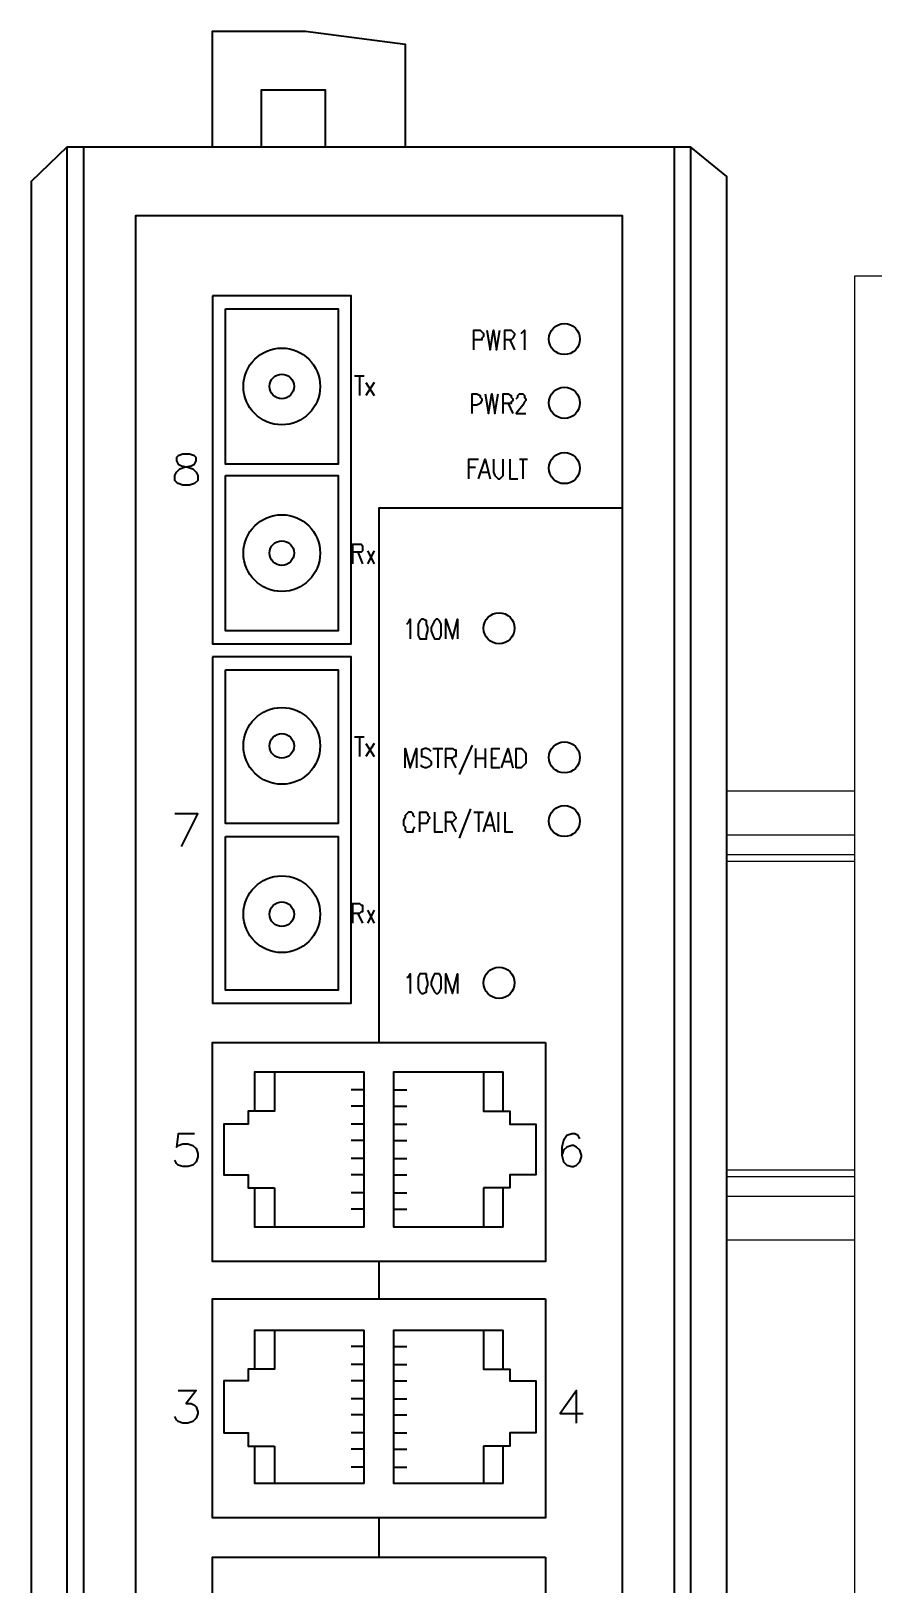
# Model space of a CAD drawing. Header units: feet. Extents: x -159 to 1687, y -48 to 1556.
# Drawn here: x 544.496 to 544.711, y 1044.3723 to 1044.7686 of the extents above; entities that cross this region are included whole.
import ezdxf

# ---------------------------------------------------------------- set-up
doc = ezdxf.new("R2010")
doc.units = ezdxf.units.FT
doc.header["$MEASUREMENT"] = 0
for name, color, linetype in [('PDF_0', 7, 'Continuous'), ('PDF_Cajetín', 7, 'Continuous'), ('PDF_Carril', 7, 'Continuous')]:
    doc.layers.add(name, color=color, linetype=linetype)

msp = doc.modelspace()

# ---------------------------------------------------------------- linework, layer by layer
at = {"layer": 'PDF_0', "lineweight": 25}
msp.add_lwpolyline([(544.706, 1044.70611), (544.706, 1044.32901), (544.87017, 1044.32901), (544.87017, 1044.70611)], close=True, dxfattribs=at)
at = {"layer": 'PDF_Cajetín', "lineweight": 35}
for points in [[(544.54224, 1044.73903), (544.54224, 1044.76861), (544.56599, 1044.76861), (544.59141, 1044.76528), (544.59141, 1044.73903)], [(544.55474, 1044.73903), (544.55474, 1044.75361), (544.57099, 1044.75361), (544.57099, 1044.73903)], [(544.50515, 1044.73903), (544.49599, 1044.73028), (544.49599, 1044.30484), (544.50515, 1044.29609)], [(544.50932, 1044.73903), (544.50932, 1044.29609)], [(544.66016, 1044.29609), (544.66016, 1044.73903)], [(544.66433, 1044.29609), (544.6735, 1044.30359), (544.6735, 1044.73153), (544.66433, 1044.73903)], [(544.60891, 1044.68736), (544.60891, 1044.69236), (544.61058, 1044.69236), (544.61099, 1044.69194), (544.61141, 1044.69152), (544.61141, 1044.69069), (544.61099, 1044.69027), (544.61099, 1044.68986), (544.60891, 1044.68986)], [(544.61224, 1044.69236), (544.61308, 1044.68736), (544.61391, 1044.69236), (544.61474, 1044.68736), (544.61558, 1044.69236)], [(544.61683, 1044.68736), (544.61683, 1044.69236), (544.61849, 1044.69236), (544.61891, 1044.69194), (544.61933, 1044.69152), (544.61933, 1044.69111), (544.61891, 1044.69027), (544.61849, 1044.68986), (544.61683, 1044.68986)], [(544.62099, 1044.69152), (544.62183, 1044.69236), (544.62183, 1044.68736)], [(544.61808, 1044.68986), (544.61933, 1044.68736)], [(544.57849, 1044.68069), (544.58099, 1044.68069)], [(544.57974, 1044.68069), (544.57974, 1044.67569)], [(544.58141, 1044.67902), (544.58349, 1044.67569)], [(544.58349, 1044.67902), (544.58141, 1044.67569)], [(544.60849, 1044.67111), (544.60849, 1044.67611), (544.60974, 1044.67611), (544.61058, 1044.67569), (544.61058, 1044.67527), (544.61099, 1044.67486), (544.61099, 1044.67444), (544.61058, 1044.67361), (544.60974, 1044.67319), (544.60849, 1044.67319)], [(544.61183, 1044.67611), (544.61266, 1044.67111), (544.61349, 1044.67611), (544.61433, 1044.67111), (544.61516, 1044.67611)], [(544.61641, 1044.67111), (544.61641, 1044.67611), (544.61766, 1044.67611), (544.61849, 1044.67569), (544.61849, 1044.67527), (544.61891, 1044.67486), (544.61891, 1044.67444), (544.61849, 1044.67402), (544.61849, 1044.67361), (544.61641, 1044.67361)], [(544.61974, 1044.67486), (544.62016, 1044.67527), (544.62016, 1044.67569), (544.62058, 1044.67611), (544.62141, 1044.67611), (544.62183, 1044.67569), (544.62183, 1044.67527), (544.62224, 1044.67486), (544.62224, 1044.67444), (544.62183, 1044.67402), (544.62141, 1044.67319), (544.61974, 1044.67111), (544.62224, 1044.67111)], [(544.61766, 1044.67361), (544.61891, 1044.67111)], [(544.60766, 1044.65444), (544.60766, 1044.65944), (544.61016, 1044.65944)], [(544.61016, 1044.65444), (544.61183, 1044.65944), (544.61308, 1044.65444)], [(544.61391, 1044.65944), (544.61391, 1044.6561), (544.61433, 1044.65527), (544.61474, 1044.65485), (544.61516, 1044.65444), (544.61558, 1044.65444), (544.61641, 1044.65527), (544.61641, 1044.65944)], [(544.61808, 1044.65944), (544.61808, 1044.65444), (544.62016, 1044.65444)], [(544.62058, 1044.65944), (544.62266, 1044.65944)], [(544.62141, 1044.65944), (544.62141, 1044.65444)], [(544.60766, 1044.65736), (544.60933, 1044.65736)], [(544.61099, 1044.6561), (544.61266, 1044.6561)], [(544.64683, 1044.64694), (544.58474, 1044.64694), (544.58474, 1044.51068)], [(544.57807, 1044.63277), (544.57807, 1044.63777), (544.58016, 1044.63777), (544.58057, 1044.63735), (544.58057, 1044.6361), (544.58016, 1044.63569), (544.57807, 1044.63569)], [(544.57932, 1044.63569), (544.58057, 1044.63277)], [(544.58182, 1044.6361), (544.58349, 1044.63277)], [(544.58349, 1044.6361), (544.58182, 1044.63277)], [(544.59182, 1044.61735), (544.59224, 1044.61777), (544.59266, 1044.6186), (544.59266, 1044.6136)], [(544.60183, 1044.6136), (544.60183, 1044.6186), (544.60349, 1044.6136), (544.60474, 1044.6186), (544.60474, 1044.6136)], [(544.57849, 1044.5886), (544.58099, 1044.5886)], [(544.57974, 1044.5886), (544.57974, 1044.5836)], [(544.58141, 1044.58694), (544.58349, 1044.5836)], [(544.58349, 1044.58694), (544.58141, 1044.5836)], [(544.59141, 1044.58068), (544.59141, 1044.58569), (544.59266, 1044.58068), (544.59432, 1044.58569), (544.59432, 1044.58068)], [(544.59808, 1044.58485), (544.59766, 1044.58527), (544.59683, 1044.58569), (544.59641, 1044.58569), (544.59558, 1044.58527), (544.59558, 1044.5836), (544.59599, 1044.5836), (544.59724, 1044.58318), (544.59766, 1044.58277), (544.59808, 1044.58235), (544.59808, 1044.58152), (544.59766, 1044.5811), (544.59683, 1044.58068), (544.59641, 1044.58068), (544.59558, 1044.5811), (544.59558, 1044.58152)], [(544.59849, 1044.58569), (544.60099, 1044.58569)], [(544.59974, 1044.58569), (544.59974, 1044.58068)], [(544.60183, 1044.58068), (544.60183, 1044.58569), (544.60349, 1044.58569), (544.60391, 1044.58527), (544.60433, 1044.58527), (544.60433, 1044.5836), (544.60391, 1044.5836), (544.60349, 1044.58318), (544.60183, 1044.58318)], [(544.60849, 1044.58652), (544.60516, 1044.57902)], [(544.60933, 1044.58569), (544.60933, 1044.58068)], [(544.61183, 1044.58569), (544.61183, 1044.58068)], [(544.61558, 1044.58068), (544.61349, 1044.58068), (544.61349, 1044.58569), (544.61558, 1044.58569)], [(544.61599, 1044.58068), (544.61766, 1044.58569), (544.61891, 1044.58068)], [(544.60308, 1044.58318), (544.60433, 1044.58068)], [(544.60933, 1044.58318), (544.61183, 1044.58318)], [(544.61349, 1044.58318), (544.61474, 1044.58318)], [(544.61683, 1044.58235), (544.61849, 1044.58235)], [(544.53432, 1044.56068), (544.53849, 1044.56902), (544.53266, 1044.56902)], [(544.59391, 1044.56818), (544.59349, 1044.5686), (544.59349, 1044.56902), (544.59307, 1044.56943), (544.59224, 1044.56943), (544.59141, 1044.5686), (544.59141, 1044.56818), (544.59099, 1044.56735), (544.59099, 1044.5661), (544.59141, 1044.56568), (544.59141, 1044.56485), (544.59182, 1044.56443), (544.59349, 1044.56443), (544.59349, 1044.56485), (544.59391, 1044.56568)], [(544.59516, 1044.56443), (544.59516, 1044.56943), (544.59683, 1044.56943), (544.59724, 1044.56902), (544.59724, 1044.5686), (544.59766, 1044.56818), (544.59766, 1044.56777), (544.59724, 1044.56735), (544.59724, 1044.56693), (544.59683, 1044.56652), (544.59516, 1044.56652)], [(544.59891, 1044.56943), (544.59891, 1044.56443), (544.60099, 1044.56443)], [(544.60183, 1044.56443), (544.60183, 1044.56943), (544.60349, 1044.56943), (544.60391, 1044.56902), (544.60391, 1044.5686), (544.60433, 1044.56818), (544.60433, 1044.56777), (544.60349, 1044.56693), (544.60183, 1044.56693)], [(544.60808, 1044.57027), (544.60516, 1044.56277)], [(544.60891, 1044.56943), (544.61141, 1044.56943)], [(544.61016, 1044.56943), (544.61016, 1044.56443)], [(544.61141, 1044.56443), (544.61308, 1044.56943), (544.61433, 1044.56443)], [(544.61516, 1044.56943), (544.61516, 1044.56443)], [(544.61683, 1044.56943), (544.61683, 1044.56443), (544.61891, 1044.56443)], [(544.60308, 1044.56693), (544.60433, 1044.56443)], [(544.61224, 1044.5661), (544.61391, 1044.5661)], [(544.57807, 1044.5411), (544.57807, 1044.5461), (544.57974, 1044.5461), (544.58016, 1044.54568), (544.58057, 1044.54568), (544.58057, 1044.54402), (544.58016, 1044.54402), (544.57974, 1044.5436), (544.57807, 1044.5436)], [(544.58182, 1044.54443), (544.58349, 1044.5411)], [(544.58349, 1044.54443), (544.58182, 1044.5411)], [(544.57932, 1044.5436), (544.58057, 1044.5411)], [(544.59182, 1044.52735), (544.59224, 1044.52735), (544.59266, 1044.52818), (544.59266, 1044.52318)], [(544.59683, 1044.52818), (544.59516, 1044.52818), (544.59474, 1044.52735), (544.59474, 1044.52443), (544.59516, 1044.5236), (544.59558, 1044.52318), (544.59599, 1044.52318), (544.59683, 1044.5236), (544.59683, 1044.52443), (544.59724, 1044.52527), (544.59724, 1044.5261), (544.59683, 1044.52735), (544.59683, 1044.52818)], [(544.60016, 1044.52818), (544.59891, 1044.52818), (544.59849, 1044.52735), (544.59808, 1044.5261), (544.59808, 1044.52527), (544.59891, 1044.5236), (544.59933, 1044.52318), (544.59974, 1044.52318), (544.60016, 1044.5236), (544.60058, 1044.52443), (544.60058, 1044.52735), (544.60016, 1044.52818)], [(544.60183, 1044.52318), (544.60183, 1044.52818), (544.60349, 1044.52318), (544.60474, 1044.52818), (544.60474, 1044.52318)], [(544.55807, 1044.50318), (544.55807, 1044.49318), (544.55141, 1044.49318), (544.55141, 1044.48985), (544.54516, 1044.48985), (544.54516, 1044.47693), (544.55141, 1044.47693), (544.55141, 1044.4736), (544.55807, 1044.4736)], [(544.55307, 1044.49318), (544.55307, 1044.50318), (544.58099, 1044.50318)], [(544.58099, 1044.4636), (544.58099, 1044.50318)], [(544.61641, 1044.4636), (544.58849, 1044.4636), (544.58849, 1044.50318), (544.61641, 1044.50318)], [(544.61141, 1044.50318), (544.61141, 1044.49318), (544.61808, 1044.49318), (544.61808, 1044.48985), (544.62474, 1044.48985), (544.62474, 1044.47693), (544.61808, 1044.47693), (544.61808, 1044.4736), (544.61141, 1044.4736)], [(544.61641, 1044.49318), (544.61641, 1044.50318)], [(544.58099, 1044.4986), (544.57766, 1044.4986)], [(544.58849, 1044.4986), (544.59182, 1044.4986)], [(544.58099, 1044.49443), (544.57766, 1044.49443)], [(544.58849, 1044.49443), (544.59182, 1044.49443)], [(544.58099, 1044.48985), (544.57766, 1044.48985)], [(544.58849, 1044.48985), (544.59182, 1044.48985)], [(544.53766, 1044.48735), (544.53349, 1044.48735), (544.53307, 1044.48401), (544.53349, 1044.48443), (544.53474, 1044.48485), (544.53599, 1044.48485), (544.53724, 1044.48443), (544.53807, 1044.4836), (544.53849, 1044.48235), (544.53849, 1044.48151), (544.53807, 1044.48026), (544.53724, 1044.47943), (544.53599, 1044.47901), (544.53474, 1044.47901), (544.53349, 1044.47943), (544.53307, 1044.47985), (544.53266, 1044.48068)], [(544.58099, 1044.48568), (544.57766, 1044.48568)], [(544.58849, 1044.48568), (544.59182, 1044.48568)], [(544.63599, 1044.4861), (544.63558, 1044.48693), (544.63474, 1044.48735), (544.63391, 1044.48735), (544.63266, 1044.48693), (544.63183, 1044.48568), (544.63141, 1044.48401), (544.63141, 1044.48193), (544.63183, 1044.48026), (544.63266, 1044.47943), (544.63391, 1044.47901), (544.63433, 1044.47901), (544.63516, 1044.47943), (544.63599, 1044.48026), (544.63641, 1044.48151), (544.63641, 1044.48193), (544.63599, 1044.48318), (544.63516, 1044.48401), (544.63433, 1044.48443), (544.63391, 1044.48443), (544.63266, 1044.48401), (544.63183, 1044.48318), (544.63141, 1044.48193)], [(544.58099, 1044.4811), (544.57766, 1044.4811)], [(544.58849, 1044.4811), (544.59182, 1044.4811)], [(544.58099, 1044.47693), (544.57766, 1044.47693)], [(544.58849, 1044.47693), (544.59182, 1044.47693)], [(544.58099, 1044.4636), (544.55307, 1044.4636), (544.55307, 1044.4736)], [(544.55807, 1044.4736), (544.55807, 1044.4636)], [(544.61141, 1044.4736), (544.61141, 1044.4636)], [(544.61641, 1044.4636), (544.61641, 1044.4736)], [(544.58099, 1044.47235), (544.57766, 1044.47235)], [(544.58849, 1044.47235), (544.59182, 1044.47235)], [(544.58099, 1044.46818), (544.57766, 1044.46818)], [(544.58849, 1044.46818), (544.59182, 1044.46818)], [(544.58474, 1044.45485), (544.58474, 1044.44526)], [(544.55807, 1044.43734), (544.55807, 1044.42734), (544.55141, 1044.42734), (544.55141, 1044.42443), (544.54516, 1044.42443), (544.54516, 1044.41109), (544.55141, 1044.41109), (544.55141, 1044.40776), (544.55807, 1044.40776)], [(544.55307, 1044.42734), (544.55307, 1044.43734), (544.58099, 1044.43734)], [(544.58099, 1044.39818), (544.58099, 1044.43734)], [(544.61641, 1044.39818), (544.58849, 1044.39818), (544.58849, 1044.43734), (544.61641, 1044.43734)], [(544.61141, 1044.43734), (544.61141, 1044.42734), (544.61808, 1044.42734), (544.61808, 1044.42443), (544.62474, 1044.42443), (544.62474, 1044.41109), (544.61808, 1044.41109), (544.61808, 1044.40776), (544.61141, 1044.40776)], [(544.61641, 1044.42734), (544.61641, 1044.43734)], [(544.58099, 1044.43318), (544.57766, 1044.43318)], [(544.58849, 1044.43318), (544.59182, 1044.43318)], [(544.58099, 1044.42859), (544.57766, 1044.42859)], [(544.58849, 1044.42859), (544.59182, 1044.42859)], [(544.53349, 1044.42193), (544.53807, 1044.42193), (544.53557, 1044.41859), (544.53682, 1044.41859), (544.53766, 1044.41818), (544.53807, 1044.41776), (544.53849, 1044.41651), (544.53849, 1044.41609), (544.53807, 1044.41484), (544.53724, 1044.41401), (544.53599, 1044.41359), (544.53474, 1044.41359), (544.53349, 1044.41401), (544.53307, 1044.41443), (544.53266, 1044.41526)], [(544.58099, 1044.42443), (544.57766, 1044.42443)], [(544.58849, 1044.42443), (544.59182, 1044.42443)], [(544.63516, 1044.41359), (544.63516, 1044.42193), (544.63099, 1044.41609), (544.63683, 1044.41609)], [(544.58099, 1044.41984), (544.57766, 1044.41984)], [(544.58849, 1044.41984), (544.59182, 1044.41984)], [(544.58099, 1044.41568), (544.57766, 1044.41568)], [(544.58849, 1044.41568), (544.59182, 1044.41568)], [(544.58099, 1044.41109), (544.57766, 1044.41109)], [(544.58849, 1044.41109), (544.59182, 1044.41109)], [(544.58099, 1044.39818), (544.55307, 1044.39818), (544.55307, 1044.40776)], [(544.55807, 1044.40776), (544.55807, 1044.39818)], [(544.58099, 1044.40693), (544.57766, 1044.40693)], [(544.58849, 1044.40693), (544.59182, 1044.40693)], [(544.61141, 1044.40776), (544.61141, 1044.39818)], [(544.61641, 1044.39818), (544.61641, 1044.40776)], [(544.58099, 1044.40234), (544.57766, 1044.40234)], [(544.58849, 1044.40234), (544.59182, 1044.40234)], [(544.58474, 1044.38943), (544.58474, 1044.37943)]]:
    msp.add_lwpolyline(points, dxfattribs=at)
for points in [[(544.50515, 1044.29609), (544.66433, 1044.29609), (544.66433, 1044.73903), (544.50515, 1044.73903)], [(544.52265, 1044.31401), (544.64683, 1044.31401), (544.64683, 1044.72152), (544.52265, 1044.72152)], [(544.54224, 1044.70111), (544.54224, 1044.61235), (544.57766, 1044.61235), (544.57766, 1044.70111)], [(544.54557, 1044.69777), (544.57432, 1044.69777), (544.57432, 1044.65819), (544.54557, 1044.65819)], [(544.53474, 1044.66069), (544.53349, 1044.66027), (544.53307, 1044.65986), (544.53307, 1044.65902), (544.53349, 1044.65819), (544.53432, 1044.65777), (544.53599, 1044.65736), (544.53724, 1044.65694), (544.53807, 1044.6561), (544.53849, 1044.65527), (544.53849, 1044.65402), (544.53766, 1044.65319), (544.53641, 1044.65277), (544.53474, 1044.65277), (544.53349, 1044.65319), (544.53307, 1044.6536), (544.53266, 1044.65402), (544.53266, 1044.65527), (544.53307, 1044.6561), (544.53391, 1044.65694), (544.53516, 1044.65736), (544.53682, 1044.65777), (544.53766, 1044.65819), (544.53807, 1044.65902), (544.53807, 1044.65986), (544.53766, 1044.66027), (544.53641, 1044.66069)], [(544.54557, 1044.65527), (544.57432, 1044.65527), (544.57432, 1044.61569), (544.54557, 1044.61569)], [(544.59558, 1044.6186), (544.59516, 1044.61819), (544.59474, 1044.61735), (544.59474, 1044.61444), (544.59516, 1044.6136), (544.59683, 1044.6136), (544.59683, 1044.61444), (544.59724, 1044.61569), (544.59724, 1044.61652), (544.59683, 1044.61735), (544.59683, 1044.61819), (544.59599, 1044.6186)], [(544.59933, 1044.6186), (544.59891, 1044.61819), (544.59808, 1044.61652), (544.59808, 1044.61569), (544.59849, 1044.61444), (544.59891, 1044.6136), (544.60016, 1044.6136), (544.60058, 1044.61444), (544.60058, 1044.61735), (544.60016, 1044.61819), (544.59974, 1044.6186)], [(544.54224, 1044.60902), (544.54224, 1044.52068), (544.57766, 1044.52068), (544.57766, 1044.60902)], [(544.54557, 1044.60569), (544.57432, 1044.60569), (544.57432, 1044.56652), (544.54557, 1044.56652)], [(544.61974, 1044.58068), (544.61974, 1044.58569), (544.62099, 1044.58569), (544.62141, 1044.58527), (544.62183, 1044.58485), (544.62224, 1044.58443), (544.62224, 1044.58193), (544.62099, 1044.58068)], [(544.54557, 1044.56318), (544.57432, 1044.56318), (544.57432, 1044.52402), (544.54557, 1044.52402)], [(544.62724, 1044.51068), (544.62724, 1044.45485), (544.54224, 1044.45485), (544.54224, 1044.51068)], [(544.62724, 1044.44526), (544.62724, 1044.38943), (544.54224, 1044.38943), (544.54224, 1044.44526)], [(544.62724, 1044.37943), (544.62724, 1044.32359), (544.54224, 1044.32359), (544.54224, 1044.37943)]]:
    msp.add_lwpolyline(points, close=True, dxfattribs=at)
for centre, radius in [((544.63204, 1044.69006), 0.00396), ((544.55995, 1044.67798), 0.00979), ((544.55995, 1044.67798), 0.00313), ((544.63204, 1044.67381), 0.00396), ((544.63204, 1044.65715), 0.00396), ((544.55995, 1044.63548), 0.00979), ((544.55995, 1044.63548), 0.00313), ((544.61537, 1044.61631), 0.00396), ((544.55995, 1044.58631), 0.00979), ((544.55995, 1044.58631), 0.00313), ((544.63204, 1044.58339), 0.00396), ((544.63204, 1044.56714), 0.00396), ((544.55995, 1044.54339), 0.00979), ((544.55995, 1044.54339), 0.00313), ((544.61537, 1044.52589), 0.00396)]:
    msp.add_circle(centre, radius, dxfattribs=at)
at = {"layer": 'PDF_Carril', "lineweight": 25}
msp.add_lwpolyline([(544.6735, 1044.57485), (544.706, 1044.57485), (544.706, 1044.46026), (544.6735, 1044.46026)], close=True, dxfattribs=at)
at = {"layer": 'PDF_Carril', "color": 9, "lineweight": 25, "true_color": 0xc6c7ca}
for points in [[(544.6735, 1044.5636), (544.706, 1044.5636)], [(544.6735, 1044.55693), (544.706, 1044.55693)], [(544.6735, 1044.47818), (544.706, 1044.47818)], [(544.6735, 1044.47151), (544.706, 1044.47151)]]:
    msp.add_lwpolyline(points, dxfattribs=at)
at = {"layer": 'PDF_Carril', "lineweight": 25}
for points in [[(544.6735, 1044.5586), (544.706, 1044.5586)], [(544.6735, 1044.47651), (544.706, 1044.47651)]]:
    msp.add_lwpolyline(points, dxfattribs=at)

doc.saveas('drawing.dxf')
